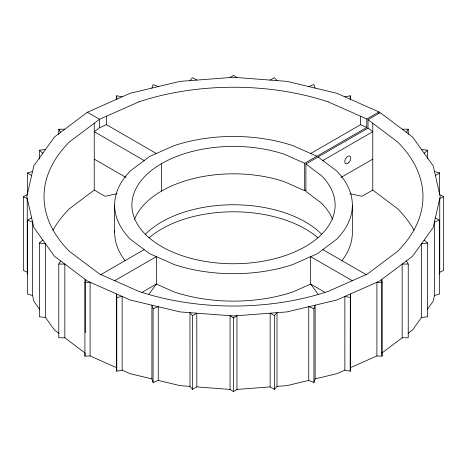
<?xml version="1.0" encoding="UTF-8"?>
<svg xmlns="http://www.w3.org/2000/svg" width="467" height="467" viewBox="0 0 467 467"><rect width="100%" height="100%" fill="white"/><g stroke="black" fill="none" stroke-linecap="round" stroke-linejoin="round"><path stroke-width="0.7" d="M31.628 217.803L27.395 220.313L27.395 294.017L32.532 295.453L33.846 301.233L39.578 309.218M32.532 295.453L32.532 221.755L27.395 220.313M60.646 260.93L58.778 264.042L58.778 337.752L64.849 337.799L85.227 353.14L84.906 356.14L90.102 355.953L116.668 367.722L116.756 371.224L122.144 370.144L130.153 373.693L151.898 378.895L153.088 382.438L158.266 380.418L180.005 385.619L189.993 386.384L192.48 389.35L196.835 386.904L230.062 389.42L233.506 391.673L236.95 389.42L270.148 386.898L274.503 389.338L276.995 386.378L276.995 312.668L274.503 315.634L274.503 389.338M64.849 337.799L64.849 264.094L54.499 256.307L33.846 227.522L26.806 196.636L33.846 165.75L54.499 136.971L87.347 112.255L130.153 93.295L180.005 81.369L233.506 77.306L287.001 81.369L336.853 93.295L378.976 111.952L378.976 113.399M116.668 367.722L116.668 294.017L87.347 281.023L64.849 264.094L58.778 264.042M122.144 370.144L122.144 296.44L116.756 297.52L116.756 371.224M158.266 380.418L158.266 306.714L153.088 308.734L153.088 382.438M236.95 389.42L236.95 315.71L233.506 317.963L233.506 391.673M313.923 382.438L313.923 308.728L315.114 305.184L315.114 378.895L313.923 382.438L308.745 380.418L287.001 385.619L276.995 386.378M350.256 371.224L350.343 294.012L350.256 371.224L344.862 370.144L336.853 373.693L315.114 378.895M382.099 356.134L381.778 353.14L381.778 279.429L382.099 282.43L382.099 356.134L376.91 355.953L350.343 367.722M424.153 240.079L427.655 243.068L427.655 316.778L421.52 317.461L412.513 330.017L408.041 333.38M439.751 194.646L443.65 196.636L443.65 270.346L439.751 272.337L439.266 274.462M116.668 99.284L116.756 95.776L122.144 96.856M84.906 356.14L84.901 282.442L85.222 279.447L85.227 332.708M434.479 295.453L439.61 294.017L439.61 220.307L434.479 221.743L434.479 295.453L433.16 301.233L427.428 309.218M151.898 88.111L153.088 84.568L158.266 86.588M406.366 132.342L408.234 129.231L402.163 129.184M149.037 294.082L156.357 284.076L156.357 256.652L114.532 280.795M190.016 80.628L192.509 77.668L196.864 80.108M58.965 333.38L54.499 330.017L45.492 317.461L39.356 316.778L39.356 243.068L42.853 240.079M424.153 153.199L427.655 150.205L427.655 158.879M156.357 153.503L106.418 124.671L99.524 127.725L94.241 131.7L94.241 190.069L69.414 208.743A189.474 109.395 0 0 0 52.952 230.272M381.778 353.14L402.163 337.799L408.234 337.752L408.234 264.042L406.366 260.93M230.062 77.58L233.506 75.327L236.95 77.58M435.378 175.481L439.61 172.965L439.61 194.646M328.243 101.905L366.793 118.986L378.976 111.952M322.837 160.531L372.771 131.7L368.014 128.121L368.014 119.68L380.191 112.652L412.513 136.971L433.16 165.75L440.206 196.636L433.16 227.522L412.513 256.307L379.665 281.023L336.853 299.983L287.001 311.909L233.506 315.972L180.005 311.909L130.153 299.983L116.668 294.017L116.756 297.52M100.481 274.847L144.175 249.617M310.654 153.503L360.594 124.671L366.793 127.421L366.793 118.986M368.014 128.121L305.897 163.987L321.518 175.738A101.625 58.673 0 0 1 251.153 262.857A101.625 58.673 0 0 1 133.422 194.885A101.625 58.673 0 0 1 284.321 154.262L304.677 163.281L366.793 127.421M134.473 219.332A101.625 58.673 0 0 1 284.321 181.686L304.677 190.705L305.897 190.005M141.997 292.365L156.357 284.076L174.08 291.928A118.852 68.62 0 0 0 292.932 291.928L310.654 284.076L325.014 292.365M340.939 177.507L372.771 159.13M372.771 123.265L372.771 190.069L362.001 196.286L349.894 193.712M270.148 80.096L274.503 77.65L276.995 80.616M192.48 389.35L192.445 315.645L196.8 313.199L196.835 386.904M27.728 274.403L27.255 272.337L23.356 270.346L23.35 196.654L27.249 194.663M443.65 196.636L439.751 198.627L439.751 272.337M138.769 101.905L99.524 119.283L69.414 141.939A189.474 109.395 0 0 0 69.414 251.334L99.524 273.989L138.769 291.373A189.474 109.395 0 0 0 328.243 291.373L367.482 273.989L397.592 251.334A189.474 109.395 0 0 0 397.592 141.939L368.014 119.68M308.745 86.582L313.923 84.562L315.114 88.105M27.395 194.144L27.395 172.983L32.532 171.541M117.118 193.712L105.011 196.286L94.241 190.069M344.862 96.85L350.256 95.776L350.343 99.278M39.356 158.978L39.356 150.222L45.492 149.533M427.655 243.068L421.52 243.751L421.52 317.461M84.901 282.442L90.096 282.261L90.102 355.953M58.778 134.356L58.778 129.248L64.849 129.196M408.234 264.042L402.163 264.094L402.163 337.799M382.099 282.43L376.91 282.243L376.91 355.953M421.52 149.522L427.655 150.205M39.356 243.068L45.492 243.751L45.492 317.461M350.256 297.514L344.862 296.44L344.862 370.144M434.479 171.529L439.61 172.965M313.923 308.728L308.745 306.708L308.745 380.418M316.859 156.247L292.932 145.651A118.852 68.62 0 0 0 174.08 145.651L149.463 156.556L130.573 170.764A118.852 68.62 0 0 0 130.573 239.384L149.463 253.599L174.08 264.503A118.852 68.62 0 0 0 292.932 264.503L317.548 253.599L336.433 239.384A118.852 68.62 0 0 0 336.433 170.764L318.074 156.953M23.35 196.654L27.249 198.644L27.255 272.337M274.503 315.634L270.148 313.188L270.148 386.898M87.347 112.255L99.524 119.283L99.524 127.725M322.837 249.617L366.531 274.847M144.175 160.531L94.241 131.7L94.235 123.265M352.48 280.795L310.654 256.652L310.654 284.076L317.974 294.082M94.241 159.13L126.072 177.507M435.378 217.791L439.61 220.307M27.395 172.983L31.628 175.493M233.506 317.963L230.062 315.71L230.062 389.42M372.771 190.069L397.598 208.743A189.474 109.395 0 0 1 414.06 230.272M39.356 150.222L42.853 153.211M192.445 315.645L189.958 312.686L189.993 386.384M58.778 129.248L60.646 132.359M153.088 308.734L151.898 305.19L151.898 378.895M408.234 129.231L408.234 134.292M360.594 116.236L360.594 124.671M352.357 205.077L352.357 232.502A118.852 68.62 0 0 1 341.984 260.539M350.256 95.776L350.256 99.424M305.897 163.987L305.897 191.412L321.518 203.163A101.625 58.673 0 0 1 332.539 219.332M304.677 163.281L304.677 190.705M161.646 163.584L161.646 191.015M116.756 95.776L116.756 99.424M114.654 205.077L114.654 232.502M106.418 116.236L106.418 124.671M138.769 101.899A189.474 109.395 0 0 1 328.243 101.899M125.028 260.539A118.852 68.62 0 0 1 114.713 230.359M148.991 237.89A101.625 58.673 0 0 1 318.021 237.89M145.494 234.107A101.625 58.673 0 0 1 321.518 234.107M348.592 162.773A4.308 2.487 -60 0 0 349.958 156.101A4.308 2.487 -60 0 0 344.862 160.619A4.308 2.487 -60 0 0 348.592 162.773"/></g></svg>
